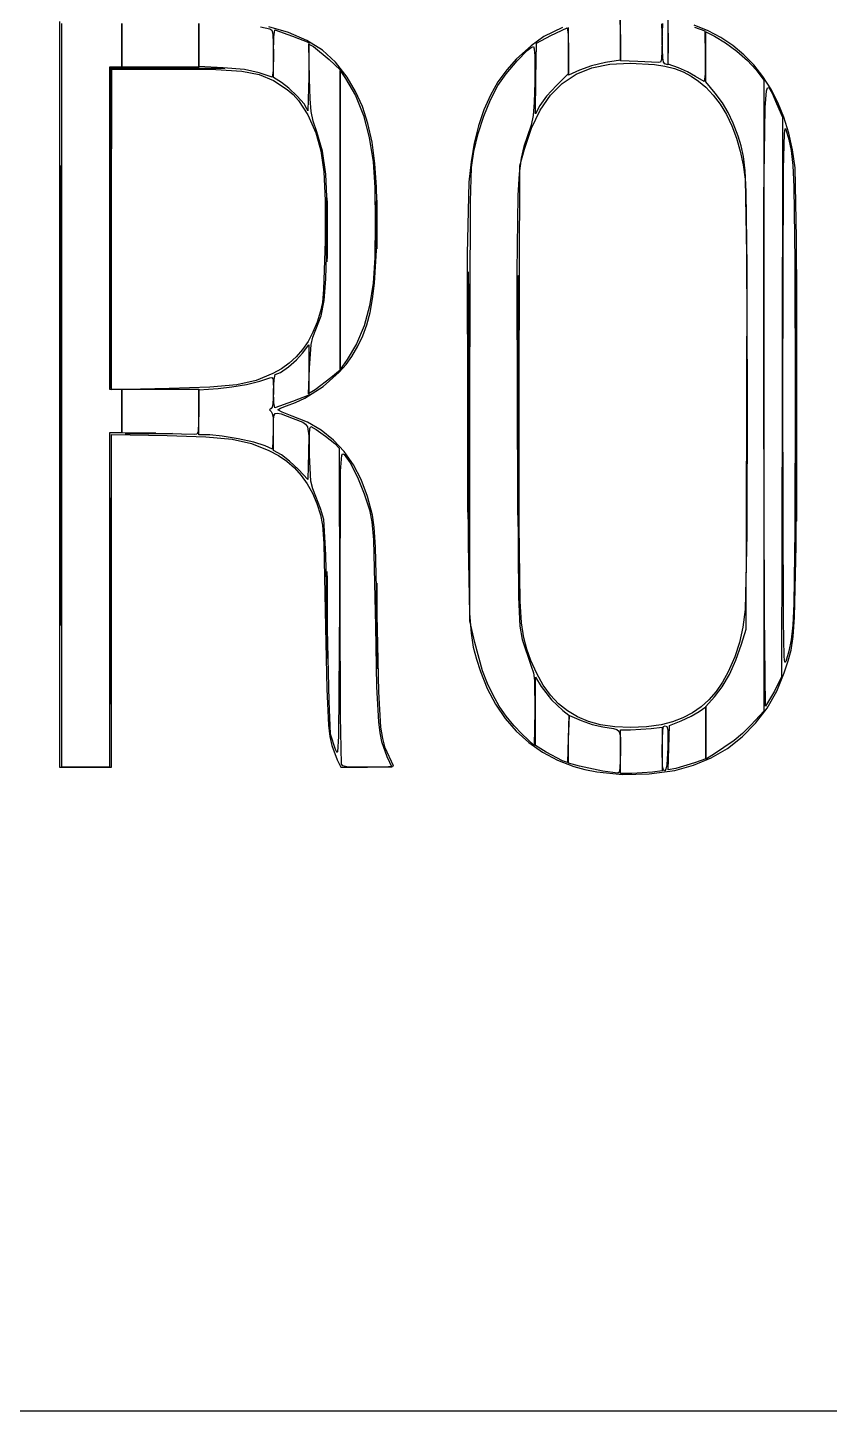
# Model space of a CAD drawing. Extents: x 0 to 1058, y 0 to 353.
# Drawn here: x 270.1 to 406.2, y 0 to 235 of the extents above; entities that cross this region are included whole.
import ezdxf

# ---------------------------------------------------------------- set-up
doc = ezdxf.new("R2010")
doc.units = 0

msp = doc.modelspace()

# ---------------------------------------------------------------- linework, layer by layer
at = {"layer": 'Layer 1'}
for p, q in [((275.51907, 236.00803), (275.519, 172.685)), ((275.872, 172.509), (275.872, 235.656)), ((286.10236, 231.9519), (286.103, 235.656)), ((286.103, 235.656), (286.103, 231.952)), ((299.156, 235.656), (299.156, 231.952)), ((299.156, 232), (299.156, 235.656)), ((309.624216, 235.090967), (311.23864, 234.73657)), ((314.38717, 234.14713), (311.064732, 235.106993)), ((360.921983, 234.995941), (357.74117, 233.45501)), ((361.95044, 230.918), (361.95, 234.968)), ((370.660612, 236.249424), (370.76945, 233.07905)), ((370.769, 233.024), (370.769, 236.714)), ((377.718035, 235.625199), (377.8248, 232.61932)), ((377.82502, 232.68671), (377.925929, 235.660821)), ((378.783134, 235.626525), (378.88336, 232.48092)), ((378.883, 232.513), (378.883, 236.286)), ((385.634638, 234.415746), (383.284176, 235.360289)), ((383.3505, 235.03267), (385.05661, 234.39981)), ((311.23864, 234.73657), (311.563368, 234.505213)), ((311.563368, 234.505213), (311.750226, 233.890738)), ((311.750226, 233.890738), (311.85601, 230.51661)), ((311.856, 230.545), (311.911157, 233.407094)), ((311.911157, 233.407094), (312.04376, 234.59752)), ((312.04376, 234.59752), (315.04238, 233.51354)), ((317.513493, 232.784595), (314.38717, 234.14713)), ((315.04238, 233.51354), (317.85322, 232.42957)), ((320.142392, 231.118843), (317.513493, 232.784595)), ((357.74117, 233.45501), (355.574876, 231.86516)), ((356.4823, 232.30422), (358.95174, 233.61599)), ((358.95174, 233.61599), (361.68577, 234.9389)), ((361.68577, 234.9389), (361.87263, 233.804231)), ((361.87263, 233.804231), (361.95035, 231.0607)), ((370.76945, 233.07905), (370.769, 229.443)), ((370.769, 229.33384), (370.769, 233.024)), ((377.8248, 232.61932), (377.72348, 229.566386)), ((377.928075, 229.829095), (377.82502, 232.68671)), ((385.05661, 234.39981), (385.15571, 230.08873)), ((385.233, 230.014), (385.233, 234.259)), ((385.233, 234.259), (386.7323, 233.49628)), ((387.826963, 233.267338), (385.634638, 234.415746)), ((386.7323, 233.49628), (388.581066, 232.389013)), ((389.858323, 231.917675), (387.826963, 233.267338)), ((286.103, 228.247), (286.10236, 231.9519)), ((286.103, 231.952), (286.103, 228.247)), ((299.15511, 228.34416), (299.156, 232)), ((299.156, 231.952), (299.156, 228.247)), ((311.85601, 230.51661), (311.778285, 227.681978)), ((311.85537, 226.49214), (311.856, 230.545)), ((317.95558, 226.24019), (317.82037, 232.17033)), ((317.82037, 232.17033), (318.62107, 231.74181)), ((317.85322, 232.42957), (317.853, 226.634)), ((318.62107, 231.74181), (321.28316, 229.55286)), ((322.37978, 229.069004), (320.142392, 231.118843)), ((355.574876, 231.86516), (353.12479, 229.65854)), ((353.214731, 229.294832), (354.942571, 231.053655)), ((354.942571, 231.053655), (355.588456, 231.582441)), ((355.588456, 231.582441), (355.99668, 231.77567)), ((355.99668, 231.77567), (356.129388, 231.354364)), ((356.129388, 231.354364), (356.209809, 230.145069)), ((356.4047, 226.307), (356.4823, 232.30422)), ((361.94955, 226.86844), (361.95044, 230.918)), ((361.95035, 231.0607), (361.95, 227.172)), ((378.88336, 232.48092), (378.79516, 228.62822)), ((378.88316, 228.73971), (378.883, 232.513)), ((388.581066, 232.389013), (390.514384, 230.951312)), ((391.725885, 230.36937), (389.858323, 231.917675)), ((390.514384, 230.951312), (392.30367, 229.368641)), ((393.42682, 228.625033), (391.725885, 230.36937)), ((285.044, 228.247), (283.986, 228.247)), ((283.986, 228.247), (283.986, 200.907)), ((284.1589, 200.90757), (284.1619, 228.07147)), ((284.1619, 228.07147), (293.86329, 228.07947)), ((293.95366, 227.98533), (284.34264, 227.88319)), ((286.103, 228.247), (285.044, 228.247)), ((292.629, 228.247), (286.103, 228.247)), ((299.156, 228.247), (292.629, 228.247)), ((293.86329, 228.07947), (303.56468, 228.08747)), ((303.56468, 228.08747), (293.95366, 227.98533)), ((303.30025, 228.16002), (299.15511, 228.34416)), ((306.912158, 227.8513), (303.30025, 228.16002)), ((321.28316, 229.55286), (323.14456, 227.79243)), ((324.33157, 226.55421), (322.37978, 229.069004)), ((351.366983, 227.110036), (353.214731, 229.294832)), ((353.12479, 229.65854), (351.442716, 227.788455)), ((356.209809, 230.145069), (356.2027, 225.69026)), ((363.225797, 227.035029), (365.916491, 228.113095)), ((365.858313, 228.457384), (363.79977, 227.72564)), ((368.20949, 229.01293), (365.858313, 228.457384)), ((365.916491, 228.113095), (368.973821, 228.746168)), ((370.769, 229.443), (368.20949, 229.01293)), ((368.973821, 228.746168), (372.42081, 228.95302)), ((373.67941, 229.215), (370.769, 229.33384)), ((372.42081, 228.95302), (376.525291, 228.724567)), ((373.67966, 229.21536), (373.67941, 229.215)), ((377.20744, 229.0247), (373.67966, 229.21536)), ((376.525291, 228.724567), (378.299002, 228.428829)), ((377.537183, 229.09741), (377.20744, 229.0247)), ((377.72348, 229.566386), (377.537183, 229.09741)), ((378.064983, 229.122305), (377.928075, 229.829095)), ((378.266, 228.834), (378.064983, 229.122305)), ((378.79516, 228.62822), (378.266, 228.834)), ((378.266, 228.834), (378.266, 228.834)), ((378.299002, 228.428829), (379.915355, 228.00304)), ((380.5912, 228.12551), (378.88316, 228.73971)), ((379.915355, 228.00304), (381.395596, 227.440419)), ((382.150724, 227.442242), (380.5912, 228.12551)), ((385.15571, 230.08873), (385.144724, 227.04912)), ((385.233, 225.76846), (385.233, 230.014)), ((392.30367, 229.368641), (393.72034, 227.82646)), ((394.958299, 226.687277), (393.42682, 228.625033)), ((284.34264, 227.88319), (284.24904, 200.81309)), ((284.339, 200.6846), (284.339, 227.895)), ((284.339, 227.895), (295.0105, 227.89)), ((295.0105, 227.89), (302.024628, 227.825248)), ((302.024628, 227.825248), (306.482175, 227.562411)), ((306.482175, 227.562411), (309.404284, 226.985116)), ((309.38567, 227.2766), (306.912158, 227.8513)), ((309.38656, 227.27662), (309.38567, 227.2766)), ((311.59142, 226.53039), (309.38656, 227.27662)), ((309.404284, 226.985116), (311.8121, 225.97699)), ((311.778285, 227.681978), (311.59142, 226.53039)), ((311.8121, 225.97699), (314.186227, 224.482501)), ((313.17828, 225.65533), (311.85537, 226.49214)), ((314.463681, 224.654206), (313.17828, 225.65533)), ((317.853, 226.634), (317.67661, 220.83881)), ((318.056622, 222.878877), (317.95558, 226.24019)), ((323.14456, 227.79243), (323.144, 202.285)), ((323.14486, 202.3127), (323.144, 227.706)), ((323.144, 227.706), (324.07065, 226.34232)), ((324.07065, 226.34232), (325.747639, 223.413645)), ((325.757767, 224.142122), (324.33157, 226.55421)), ((349.959959, 225.728469), (348.672098, 223.467195)), ((349.95315, 225.1101), (351.366983, 227.110036)), ((351.442716, 227.788455), (349.959959, 225.728469)), ((356.2027, 225.69026), (356.10267, 222.243674)), ((356.32676, 220.31043), (356.4047, 226.307)), ((361.95, 227.172), (359.88661, 225.15233)), ((360.878719, 225.493195), (363.225797, 227.035029)), ((363.79977, 227.72564), (361.94955, 226.86844)), ((381.395596, 227.440419), (382.760972, 226.734185)), ((383.50162, 226.662), (382.150724, 227.442242)), ((382.760972, 226.734185), (384.032728, 225.877556)), ((383.5015, 226.66155), (383.50162, 226.662)), ((384.97932, 225.79496), (383.5015, 226.66155)), ((384.032728, 225.877556), (385.23211, 224.86375)), ((385.144724, 227.04912), (384.97932, 225.79496)), ((386.82004, 223.81999), (385.233, 225.76846)), ((393.72034, 227.82646), (395.11078, 226.06741)), ((396.317489, 224.558712), (394.958299, 226.687277)), ((395.11078, 226.06741), (395.111, 172.49)), ((314.186227, 224.482501), (315.198976, 223.591236)), ((315.881411, 223.300493), (314.463681, 224.654206)), ((315.198976, 223.591236), (316.112335, 222.58319)), ((317.027958, 222.01024), (315.881411, 223.300493)), ((325.747639, 223.413645), (327.09898, 220.055216)), ((326.931331, 221.542251), (325.757767, 224.142122)), ((348.672098, 223.467195), (347.57471, 220.993249)), ((348.681677, 222.680766), (349.95315, 225.1101)), ((358.209541, 223.311415), (357.075, 221.72154)), ((357.123317, 220.943132), (358.852233, 223.468821)), ((359.88661, 225.15233), (358.209541, 223.311415)), ((358.852233, 223.468821), (360.878719, 225.493195)), ((385.23211, 224.86375), (386.520748, 223.500576)), ((386.520748, 223.500576), (387.69404, 221.936262)), ((388.060376, 222.174701), (386.82004, 223.81999)), ((395.308396, 221.39235), (395.551937, 224.231484)), ((395.551937, 224.231484), (395.7247, 224.754957)), ((395.7247, 224.754957), (395.936757, 224.802825)), ((395.936757, 224.802825), (396.494658, 223.837116)), ((397.501562, 222.241951), (396.317489, 224.558712)), ((396.494658, 223.837116), (397.25744, 222.0651)), ((316.112335, 222.58319), (317.691336, 220.154454)), ((317.49981, 221.1995), (317.027958, 222.01024)), ((317.50022, 221.19947), (317.49981, 221.1995)), ((317.67661, 220.83881), (317.50022, 221.19947)), ((318.23319, 220.730859), (318.056622, 222.878877)), ((327.864606, 218.684684), (326.931331, 221.542251)), ((347.57471, 220.993249), (346.663373, 218.295245)), ((347.540571, 219.923589), (348.681677, 222.680766)), ((355.66895, 217.897357), (357.123317, 220.943132)), ((356.10267, 222.243674), (355.928931, 220.054569)), ((357.075, 221.72154), (356.32676, 220.31043)), ((387.69404, 221.936262), (388.744939, 220.187267)), ((389.05554, 220.541963), (388.060376, 222.174701)), ((395.117947, 205.987725), (395.308396, 221.39235)), ((397.25744, 222.0651), (398.29351, 219.78008)), ((398.507687, 219.739605), (397.501562, 222.241951)), ((317.691336, 220.154454), (319.02414, 217.07169)), ((318.582866, 219.094391), (318.23319, 220.730859)), ((319.20323, 217.26773), (318.582866, 219.094391)), ((327.09898, 220.055216), (328.112423, 216.303865)), ((328.569937, 215.49951), (327.864606, 218.684684)), ((346.574923, 216.960992), (347.540571, 219.923589)), ((355.928931, 220.054569), (355.585574, 218.412302)), ((388.744939, 220.187267), (389.6664, 218.270055)), ((389.907934, 218.730901), (389.05554, 220.541963)), ((390.71996, 216.55064), (389.907934, 218.730901)), ((398.29351, 219.78008), (398.20161, 172.24388)), ((399.333033, 217.054285), (398.507687, 219.739605)), ((319.02414, 217.07169), (319.898162, 214.049877)), ((320.168042, 213.959461), (319.20323, 217.26773)), ((328.112423, 216.303865), (328.77572, 212.19642)), ((345.82982, 213.9154), (346.574923, 216.960992)), ((346.663373, 218.295245), (345.933663, 215.3618)), ((354.97669, 216.60623), (354.366306, 214.792314)), ((354.46611, 214.31272), (355.66895, 217.897357)), ((355.585574, 218.412302), (354.97669, 216.60623)), ((389.6664, 218.270055), (390.451376, 216.201086)), ((390.451376, 216.201086), (391.09282, 213.996821)), ((391.247376, 214.892099), (390.71996, 216.55064)), ((398.44048, 210.96865), (398.594064, 216.955978)), ((398.594064, 216.955978), (398.710583, 217.803739)), ((398.710583, 217.803739), (398.780432, 217.836733)), ((398.780432, 217.836733), (398.85864, 217.6646)), ((398.85864, 217.6646), (399.352282, 215.969186)), ((399.974771, 214.188603), (399.333033, 217.054285)), ((319.898162, 214.049877), (320.40818, 210.472155)), ((320.738205, 210.076955), (320.168042, 213.959461)), ((329.059669, 211.916817), (328.569937, 215.49951)), ((345.933663, 215.3618), (345.38116, 212.181526)), ((345.481065, 211.214006), (345.82982, 213.9154)), ((353.67303, 211.49049), (354.46611, 214.31272)), ((354.366306, 214.792314), (353.904584, 212.819462)), ((391.09282, 213.996821), (391.583687, 211.673722)), ((391.644163, 213.095496), (391.247376, 214.892099)), ((399.352282, 215.969186), (399.727556, 214.094327)), ((399.727556, 214.094327), (400.000681, 211.565134)), ((400.43007, 211.14517), (399.974771, 214.188603)), ((275.732654, 210.988609), (275.74024, 211.558691)), ((275.74024, 211.558691), (275.748278, 211.467862)), ((275.748278, 211.467862), (275.784, 204.1708)), ((328.77572, 212.19642), (329.03453, 207.820785)), ((329.346145, 207.866694), (329.059669, 211.916817)), ((345.38116, 212.181526), (345.00144, 208.74304)), ((353.56349, 174.27239), (353.67303, 211.49049)), ((353.904584, 212.819462), (353.572913, 210.197874)), ((391.583687, 211.673722), (391.91693, 209.24825)), ((391.926998, 210.651991), (391.644163, 213.095496)), ((400.000681, 211.565134), (400.187878, 207.906716)), ((275.719025, 207.93065), (275.732654, 210.988609)), ((320.40818, 210.472155), (320.616833, 205.60225)), ((320.969488, 204.996511), (320.738205, 210.076955)), ((345.289852, 205.438925), (345.481065, 211.214006)), ((353.572913, 210.197874), (353.352684, 206.437751)), ((391.91693, 209.24825), (392.18478, 196.545401)), ((392.112559, 207.05274), (391.926998, 210.651991)), ((398.345, 172.509), (398.44048, 210.96865)), ((400.671306, 199.20242), (400.43007, 211.14517)), ((275.692, 172.509), (275.719025, 207.93065)), ((329.03453, 207.820785), (329.124047, 201.836311)), ((329.441711, 203.279229), (329.346145, 207.866694)), ((345.00144, 208.74304), (344.748514, 196.549577)), ((392.258565, 194.351634), (392.112559, 207.05274)), ((400.187878, 207.906716), (400.36936, 195.302647)), ((320.616833, 205.60225), (320.58676, 198.70389)), ((320.828, 200.5549), (320.860281, 205.52022)), ((320.860281, 205.52022), (320.895431, 206.047442)), ((320.895431, 206.047442), (320.93841, 205.07336)), ((320.91766, 198.09443), (320.969488, 204.996511)), ((320.93841, 205.07336), (320.93876, 196.25391)), ((329.2884, 201.61313), (329.32277, 205.331204)), ((329.32277, 205.331204), (329.359646, 205.671749)), ((329.359646, 205.671749), (329.40457, 204.858)), ((329.40457, 204.858), (329.40386, 198.15522)), ((345.193, 172.509), (345.289852, 205.438925)), ((353.352684, 206.437751), (353.172107, 193.542705)), ((395.111, 172.743), (395.117947, 205.987725)), ((275.784, 204.1708), (275.784, 140.8472)), ((323.14399, 176.92091), (323.144, 202.313)), ((323.144, 202.313), (323.14486, 202.3127)), ((323.144, 202.285), (323.144, 176.777)), ((329.35871, 198.08451), (329.441711, 203.279229)), ((283.986, 200.907), (283.986, 173.567)), ((284.15544, 173.74299), (284.15844, 200.90689)), ((284.24904, 200.81309), (284.15544, 173.74299)), ((284.15844, 200.90689), (284.1589, 200.90757)), ((284.33901, 173.47594), (284.339, 200.685)), ((284.339, 200.685), (284.339, 200.6846)), ((320.86068, 195.653465), (320.82796, 200.5549)), ((320.82796, 200.5549), (320.828, 200.5549)), ((329.124047, 201.836311), (329.043102, 195.872517)), ((329.321995, 197.832471), (329.28831, 201.61313)), ((329.28831, 201.61313), (329.2884, 201.61313)), ((320.58676, 198.70389), (320.343014, 190.471043)), ((320.743526, 192.322363), (320.91766, 198.09443)), ((328.985172, 191.544421), (329.35871, 198.08451)), ((329.3588, 197.424188), (329.321995, 197.832471)), ((329.40386, 198.15522), (329.3588, 197.424188)), ((400.67042, 170.39187), (400.671306, 199.20242)), ((320.895871, 195.195389), (320.86068, 195.653465)), ((320.93876, 196.25391), (320.895871, 195.195389)), ((329.043102, 195.872517), (328.79052, 191.55892)), ((344.748514, 196.549577), (344.76156, 169.15714)), ((392.18478, 196.545401), (392.27982, 172.746395)), ((400.36936, 195.302647), (400.40176, 172.483)), ((344.860925, 191.55182), (344.875002, 193.19579)), ((344.875002, 193.19579), (344.882836, 193.502266)), ((344.882836, 193.502266), (344.891134, 193.453433)), ((344.891134, 193.453433), (344.928, 189.53047)), ((353.172107, 193.542705), (353.21397, 170.21593)), ((353.342119, 192.552723), (353.349977, 192.849677)), ((353.349977, 192.849677), (353.358303, 192.802369)), ((353.358303, 192.802369), (353.3953, 189.0014)), ((392.2156, 170.92144), (392.258565, 194.351634)), ((400.599875, 191.9465), (400.613934, 193.624551)), ((400.613934, 193.624551), (400.621759, 193.937383)), ((400.621759, 193.937383), (400.63005, 193.887544)), ((400.63005, 193.887544), (400.6669, 189.8833)), ((320.343014, 190.471043), (320.136176, 188.273894)), ((320.450558, 188.6099), (320.743526, 192.322363)), ((328.79052, 191.55892), (328.167534, 187.733881)), ((328.667152, 188.894599), (328.985172, 191.544421)), ((344.833, 172.50897), (344.860925, 191.55182)), ((353.3, 172.509), (353.328, 190.95985)), ((353.328, 190.95985), (353.342119, 192.552723)), ((400.572, 172.509), (400.599875, 191.9465)), ((320.136176, 188.273894), (319.83748, 186.79659)), ((319.918238, 186.039552), (320.450558, 188.6099)), ((328.241664, 186.568054), (328.667152, 188.894599)), ((344.928, 189.53047), (344.928, 155.48737)), ((353.3953, 189.0014), (353.3953, 156.0167)), ((400.6669, 189.8833), (400.6669, 155.1347)), ((319.02605, 183.69383), (319.918238, 186.039552)), ((319.83748, 186.79659), (319.235255, 184.92913)), ((328.167534, 187.733881), (327.221107, 184.312339)), ((327.693732, 184.497135), (328.241664, 186.568054)), ((318.518527, 182.398958), (319.02605, 183.69383)), ((319.235255, 184.92913), (318.523378, 183.22706)), ((327.221107, 184.312339), (325.942667, 181.269387)), ((327.008381, 182.614189), (327.693732, 184.497135)), ((317.698107, 181.685485), (316.755696, 180.299512)), ((316.78242, 179.6588), (317.85259, 181.114)), ((318.523378, 183.22706), (317.698107, 181.685485)), ((317.85259, 181.114), (317.853, 176.837)), ((317.9391, 177.1351), (318.210344, 181.128547)), ((318.210344, 181.128547), (318.518527, 182.398958)), ((325.942667, 181.269387), (324.32364, 178.58012)), ((326.170636, 180.851565), (327.008381, 182.614189)), ((315.692403, 179.06425), (314.504484, 177.974804)), ((316.755696, 180.299512), (315.692403, 179.06425)), ((315.749484, 178.535527), (316.78242, 179.6588)), ((324.32364, 178.58012), (323.14399, 176.92091)), ((324.184878, 177.785157), (325.16552, 179.14161)), ((325.16552, 179.14161), (326.170636, 180.851565)), ((313.188194, 177.026282), (311.73979, 176.21379)), ((312.14766, 176.03612), (313.038357, 176.416421)), ((313.038357, 176.416421), (314.370214, 177.352145)), ((314.504484, 177.974804), (313.188194, 177.026282)), ((314.370214, 177.352145), (315.749484, 178.535527)), ((317.81062, 172.76563), (317.9391, 177.1351)), ((317.853, 176.837), (317.853, 172.56)), ((320.252577, 174.015869), (323.014861, 176.460285)), ((323.144, 176.777), (321.57917, 175.46896)), ((323.014861, 176.460285), (324.184878, 177.785157)), ((301.006248, 173.895203), (294.12859, 173.67589)), ((305.616336, 174.302281), (301.006248, 173.895203)), ((302.4192, 173.67961), (304.775598, 173.937888)), ((304.775598, 173.937888), (307.263901, 174.373611)), ((308.885351, 175.030639), (305.616336, 174.302281)), ((307.263901, 174.373611), (309.534714, 174.915041)), ((311.73979, 176.21379), (308.885351, 175.030639)), ((309.534714, 174.915041), (311.23864, 175.49044)), ((311.23864, 175.49044), (311.570135, 175.55705)), ((311.570135, 175.55705), (311.756241, 175.287169)), ((311.756241, 175.287169), (311.85601, 173.10539)), ((311.85537, 173.2139), (311.94123, 175.207092)), ((311.94123, 175.207092), (312.14766, 176.03612)), ((317.170415, 172.029536), (320.252577, 174.015869)), ((321.57917, 175.46896), (318.91248, 173.46328)), ((353.52933, 150.454531), (353.56349, 174.27239)), ((275.519, 172.685), (275.519, 109.361)), ((275.719025, 137.087357), (275.692, 172.509)), ((275.692, 172.509), (275.692, 172.509)), ((275.872, 109.361), (275.872, 172.509)), ((283.986, 173.567), (285.044, 173.567)), ((294.12859, 173.67589), (284.33901, 173.47594)), ((285.044, 173.567), (286.103, 173.567)), ((286.103, 173.567), (286.103, 169.863)), ((286.103, 169.871), (286.103, 173.567)), ((286.103, 173.567), (292.629, 173.567)), ((292.629, 173.567), (299.156, 173.567)), ((299.156, 173.461), (302.4192, 173.67961)), ((299.156, 173.567), (299.156, 169.686)), ((299.156, 169.633), (299.156, 173.461)), ((311.85601, 173.10539), (311.747214, 171.061884)), ((311.85578, 173.21428), (311.85537, 173.2139)), ((311.910934, 171.221079), (311.85578, 173.21428)), ((317.853, 172.56), (315.04216, 171.47603)), ((315.60055, 171.277267), (317.170415, 172.029536)), ((318.91248, 173.46328), (317.81062, 172.76563)), ((344.833, 172.50887), (344.833, 172.50897)), ((344.860887, 153.466061), (344.833, 172.50887)), ((345.19303, 134.23177), (345.193, 172.509)), ((353.328, 154.058235), (353.3, 172.5091)), ((353.3, 172.5091), (353.3, 172.509)), ((392.27982, 172.746395), (392.19879, 148.929367)), ((395.198504, 135.230132), (395.111, 172.74318)), ((395.111, 172.74318), (395.111, 172.743)), ((395.111, 172.49), (395.111, 118.912)), ((398.20161, 172.24388), (398.10961, 124.70768)), ((398.421853, 134.213719), (398.345, 172.509)), ((398.345, 172.509), (398.345, 172.509)), ((400.40176, 172.483), (400.371989, 149.629861)), ((400.599875, 153.071504), (400.572, 172.509)), ((400.572, 172.509), (400.572, 172.509)), ((286.10236, 166.17631), (286.103, 169.871)), ((286.103, 169.863), (286.103, 166.159)), ((299.156, 169.686), (299.051569, 166.326421)), ((299.15511, 165.80599), (299.156, 169.633)), ((311.41503, 170.27228), (311.156436, 170.064392)), ((311.156436, 170.064392), (311.42963, 169.77207)), ((311.609589, 170.513839), (311.41503, 170.27228)), ((311.42963, 169.77207), (311.632893, 169.456853)), ((311.747214, 171.061884), (311.609589, 170.513839)), ((311.632893, 169.456853), (311.756121, 168.825133)), ((312.04354, 170.39205), (311.910934, 171.221079)), ((311.943864, 169.127211), (312.148385, 169.432625)), ((315.04216, 171.47603), (312.04354, 170.39205)), ((312.148385, 169.432625), (312.525875, 169.498202)), ((312.525875, 169.498202), (313.127365, 169.356469)), ((312.56081, 170.06289), (313.001232, 170.346115)), ((313.28568, 169.662916), (312.56081, 170.06289)), ((313.001232, 170.346115), (314.06012, 170.72246)), ((313.127365, 169.356469), (315.20647, 168.58117)), ((315.02845, 169.00588), (313.28568, 169.662916)), ((314.06012, 170.72246), (315.60055, 171.277267)), ((353.21397, 170.21593), (353.421874, 138.271305)), ((392.09809, 132.82144), (392.2156, 170.92144)), ((400.572975, 146.982983), (400.67042, 170.39187)), ((311.756121, 168.825133), (311.78241, 166.42288)), ((311.8578, 166.44669), (311.86128, 168.549434)), ((311.86128, 168.549434), (311.943864, 169.127211)), ((317.613835, 167.938391), (315.02845, 169.00588)), ((315.20647, 168.58117), (316.812811, 167.940065)), ((316.812811, 167.940065), (317.287217, 167.61529)), ((317.287217, 167.61529), (317.58922, 167.182045)), ((317.58922, 167.182045), (317.816329, 165.673177)), ((319.940628, 166.582572), (317.613835, 167.938391)), ((317.941763, 165.889523), (318.022878, 166.87073)), ((318.022878, 166.87073), (318.15212, 167.21692)), ((318.15212, 167.21692), (319.07653, 166.711771)), ((344.76156, 169.15714), (344.878906, 147.191282)), ((285.044, 166.159), (283.986, 166.159)), ((283.986, 166.159), (283.986, 137.76)), ((284.339, 137.627), (284.339, 165.894)), ((284.339, 165.894), (293.7758, 165.7037)), ((286.103, 166.159), (285.044, 166.159)), ((291.835, 166.07), (286.10236, 166.17631)), ((286.673639, 166.023871), (287.4257, 166.06907)), ((287.038199, 165.986852), (286.673639, 166.023871)), ((290.6889, 165.95265), (287.038199, 165.986852)), ((287.4257, 166.06907), (293.95209, 166.06907)), ((287.4257, 166.06907), (287.4257, 166.06907)), ((294.339596, 165.98686), (290.6889, 165.95265)), ((291.83587, 166.06939), (291.835, 166.07)), ((298.36225, 165.88426), (291.83587, 166.06939)), ((293.7758, 165.7037), (300.358775, 165.491843)), ((293.95209, 166.06907), (294.704156, 166.023879)), ((294.704156, 166.023879), (294.339596, 165.98686)), ((298.815273, 165.909486), (298.36225, 165.88426)), ((299.051569, 166.326421), (298.815273, 165.909486)), ((301.0072, 165.80099), (299.15511, 165.80599)), ((300.358775, 165.491843), (304.823375, 165.086516)), ((303.134166, 165.615438), (301.0072, 165.80099)), ((305.855762, 165.15413), (303.134166, 165.615438)), ((304.823375, 165.086516), (308.088388, 164.352264)), ((308.512278, 164.548004), (305.855762, 165.15413)), ((310.444, 163.928), (308.512278, 164.548004)), ((311.78241, 166.42288), (311.67965, 163.39496)), ((311.8608, 163.15972), (311.8578, 166.44669)), ((317.816329, 165.673177), (317.77477, 162.77953)), ((317.93944, 162.36623), (317.941763, 165.889523)), ((319.07653, 166.711771), (320.679206, 165.564048)), ((322.011749, 164.934818), (319.940628, 166.582572)), ((320.679206, 165.564048), (322.231034, 164.325338)), ((323.830113, 162.991525), (322.011749, 164.934818)), ((308.088388, 164.352264), (311.0726, 163.15363)), ((311.67965, 163.39496), (310.444, 163.928)), ((311.0726, 163.15363), (312.664484, 162.304527)), ((313.1823, 162.40544), (311.8608, 163.15972)), ((312.664484, 162.304527), (314.107191, 161.316952)), ((314.581561, 161.368904), (313.1823, 162.40544)), ((317.77477, 162.77953), (317.67597, 158.22083)), ((318.19981, 157.949891), (317.93944, 162.36623)), ((322.231034, 164.325338), (323.0029, 163.54723)), ((323.0029, 163.54723), (323.0594, 136.87803)), ((323.233396, 159.628275), (323.437764, 162.380631)), ((323.437764, 162.380631), (323.6073, 162.612295)), ((323.6073, 162.612295), (323.83215, 162.4706)), ((325.398637, 160.749089), (323.830113, 162.991525)), ((323.83215, 162.4706), (324.859299, 161.032635)), ((314.107191, 161.316952), (315.404434, 160.186274)), ((316.09, 159.936), (314.581561, 161.368904)), ((315.404434, 160.186274), (316.559929, 158.90786)), ((317.67597, 158.22083), (316.09, 159.936)), ((324.859299, 161.032635), (326.087656, 158.616254)), ((326.72024, 158.203906), (325.398637, 160.749089)), ((316.559929, 158.90786), (317.577389, 157.47708)), ((317.577389, 157.47708), (318.46053, 155.889302)), ((318.50617, 156.643086), (318.19981, 157.949891)), ((323.14486, 136.7848), (323.233396, 159.628275)), ((326.087656, 158.616254), (327.259121, 155.785759)), ((327.797839, 155.352371), (326.72024, 158.203906)), ((284.196539, 154.84085), (284.20448, 155.096515)), ((284.20448, 155.096515), (284.212894, 155.055784)), ((318.46053, 155.889302), (319.213065, 154.139896)), ((319.02412, 155.32618), (318.50617, 156.643086)), ((319.814274, 153.283163), (319.02412, 155.32618)), ((327.259121, 155.785759), (328.11559, 153.10545)), ((328.63435, 152.19088), (327.797839, 155.352371)), ((344.928, 155.48737), (344.891092, 151.56444)), ((353.3953, 156.0167), (353.358303, 152.215726)), ((400.6669, 155.1347), (400.63005, 151.130469)), ((284.154, 137.584), (284.182275, 153.46945)), ((284.182275, 153.46945), (284.196539, 154.84085)), ((284.212894, 155.055784), (284.2503, 151.7833)), ((319.213065, 154.139896), (319.83871, 152.22423)), ((320.36457, 151.44563), (319.814274, 153.283163)), ((328.11559, 153.10545), (328.537798, 151.026458)), ((344.874958, 151.822089), (344.860887, 153.466061)), ((353.342119, 152.465367), (353.328, 154.058235)), ((400.613934, 151.393459), (400.599875, 153.071504)), ((284.2503, 151.7833), (284.2503, 123.3847)), ((319.83871, 152.22423), (320.153595, 150.503847)), ((320.153595, 150.503847), (320.371603, 147.388961)), ((320.713368, 145.411495), (320.36457, 151.44563)), ((328.537798, 151.026458), (328.800891, 147.991884)), ((328.947737, 150.111255), (328.63435, 152.19088)), ((344.882791, 151.515611), (344.874958, 151.822089)), ((344.891092, 151.56444), (344.882791, 151.515611)), ((353.349977, 152.168415), (353.342119, 152.465367)), ((353.358303, 152.215726), (353.349977, 152.168415)), ((353.729376, 137.56929), (353.52933, 150.454531)), ((400.621759, 151.080628), (400.613934, 151.393459)), ((400.63005, 151.130469), (400.621759, 151.080628)), ((329.171168, 146.74673), (328.947737, 150.111255)), ((392.19879, 148.929367), (391.93843, 136.17245)), ((400.371989, 149.629861), (400.191116, 137.105337)), ((320.371603, 147.388961), (320.68608, 133.17423)), ((328.800891, 147.991884), (329.14789, 133.34995)), ((329.49701, 132.82068), (329.171168, 146.74673)), ((344.878906, 147.191282), (345.141685, 135.496477)), ((400.338324, 134.862414), (400.572975, 146.982983)), ((321.01583, 132.82113), (320.713368, 145.411495)), ((320.833, 135.291), (320.864155, 141.967856)), ((320.864155, 141.967856), (320.879814, 142.530669)), ((320.879814, 142.530669), (320.897755, 142.602635)), ((320.897755, 142.602635), (320.93875, 141.17745)), ((320.93875, 141.17745), (320.93852, 129.18295)), ((275.784, 140.8472), (275.748278, 133.55014)), ((329.2995, 133.35067), (329.330581, 139.961393)), ((329.330581, 139.961393), (329.34626, 140.532097)), ((329.34626, 140.532097), (329.364237, 140.621539)), ((329.364237, 140.621539), (329.40535, 139.25969)), ((329.40535, 139.25969), (329.40535, 127.44169)), ((275.732654, 134.029396), (275.719025, 137.087357)), ((283.986, 137.76), (283.986, 109.361)), ((284.182275, 121.698528), (284.154, 137.584)), ((284.154, 137.584), (284.154, 137.584)), ((284.339, 109.361), (284.339, 137.627)), ((323.0594, 136.87803), (322.897566, 114.612793)), ((323.207763, 118.041004), (323.14486, 136.7848)), ((353.421874, 138.271305), (353.659753, 133.320036)), ((353.974283, 133.891771), (353.729376, 137.56929)), ((400.191116, 137.105337), (400.001098, 133.490265)), ((275.74024, 133.459313), (275.732654, 134.029396)), ((320.833, 135.29095), (320.833, 135.291)), ((320.86389, 128.54902), (320.833, 135.29095)), ((345.141685, 135.496477), (345.396752, 132.148948)), ((346.0109, 130.5276), (345.19303, 134.23177)), ((391.93843, 136.17245), (391.546575, 133.133869)), ((395.40888, 119.73488), (395.198504, 135.230132)), ((398.569699, 128.125839), (398.421853, 134.213719)), ((400.099772, 131.545127), (400.338324, 134.862414)), ((275.748278, 133.55014), (275.74024, 133.459313)), ((320.68608, 133.17423), (320.883416, 122.653952)), ((321.282999, 120.602875), (321.01583, 132.82113)), ((329.14789, 133.34995), (329.351538, 123.030052)), ((329.3306, 126.739992), (329.2995, 133.35072)), ((329.2995, 133.35072), (329.2995, 133.35067)), ((329.70512, 122.181473), (329.49701, 132.82068)), ((345.396752, 132.148948), (345.771146, 129.747054)), ((353.659753, 133.320036), (354.09129, 131.05763)), ((354.346207, 131.345849), (353.974283, 133.891771)), ((391.546575, 133.133869), (390.986885, 130.547669)), ((391.30374, 130.24073), (392.09809, 132.82144)), ((400.001098, 133.490265), (399.721803, 130.986095)), ((345.771146, 129.747054), (346.292523, 127.750088)), ((347.349532, 125.725596), (346.0109, 130.5276)), ((354.09129, 131.05763), (355.58237, 126.51108)), ((354.867972, 129.397673), (354.346207, 131.345849)), ((355.5624, 127.51339), (354.867972, 129.397673)), ((390.986885, 130.547669), (390.182012, 128.130209)), ((390.360762, 127.578433), (391.30374, 130.24073)), ((399.24067, 127.416304), (399.743191, 129.261773)), ((399.721803, 130.986095), (399.336063, 129.102413)), ((399.743191, 129.261773), (400.099772, 131.545127)), ((320.897463, 127.843793), (320.86389, 128.54902)), ((320.93852, 129.18295), (320.897463, 127.843793)), ((329.40535, 127.44169), (329.364258, 126.079842)), ((346.292523, 127.750088), (346.98854, 125.61734)), ((356.539291, 125.282212), (355.5624, 127.51339)), ((390.182012, 128.130209), (389.05461, 125.59785)), ((389.254073, 125.14606), (390.360762, 127.578433)), ((398.5643, 125.41267), (399.24067, 127.416304)), ((398.682861, 127.232636), (398.569699, 128.125839)), ((398.750738, 127.184444), (398.682861, 127.232636)), ((398.82671, 127.3488), (398.750738, 127.184444)), ((399.336063, 129.102413), (398.82671, 127.3488)), ((329.346282, 126.169286), (329.3306, 126.739992)), ((329.364258, 126.079842), (329.346282, 126.169286)), ((346.98854, 125.61734), (348.122246, 122.731633)), ((348.176006, 123.578062), (347.349532, 125.725596)), ((355.58237, 126.51108), (355.977094, 125.413303)), ((355.977094, 125.413303), (356.187316, 124.120009)), ((356.306, 118.854), (356.306, 124.669)), ((356.306, 124.669), (357.31339, 123.10062)), ((357.638187, 123.317818), (356.539291, 125.282212)), ((388.030927, 123.035729), (389.254073, 125.14606)), ((389.05461, 125.59785), (388.070587, 123.796144)), ((398.10961, 124.70768), (396.90819, 122.31334)), ((397.284628, 122.294704), (398.5643, 125.41267)), ((284.2503, 123.3847), (284.212894, 120.112202)), ((320.883416, 122.653952), (321.18053, 116.51553)), ((329.351538, 123.030052), (329.641876, 117.078387)), ((330.066605, 116.163979), (329.70512, 122.181473)), ((348.122246, 122.731633), (349.522157, 120.070193)), ((349.113986, 121.586538), (348.176006, 123.578062)), ((356.187316, 124.120009), (356.22563, 118.92636)), ((357.31339, 123.10062), (359.018655, 120.829445)), ((358.869632, 121.610461), (357.638187, 123.317818)), ((386.981603, 122.204703), (385.776937, 120.815074)), ((386.73858, 121.33956), (388.030927, 123.035729)), ((388.070587, 123.796144), (386.981603, 122.204703)), ((396.90819, 122.31334), (395.40888, 119.73488)), ((395.654902, 119.42885), (397.284628, 122.294704)), ((284.196539, 120.327131), (284.182275, 121.698528)), ((284.20448, 120.071468), (284.196539, 120.327131)), ((284.212894, 120.112202), (284.20448, 120.071468)), ((321.54371, 115.00583), (321.282999, 120.602875)), ((350.168525, 119.741296), (349.113986, 121.586538)), ((349.522157, 120.070193), (351.176142, 117.645361)), ((360.244169, 120.150399), (358.869632, 121.610461)), ((359.018655, 120.829445), (360.99173, 119.00212)), ((361.772341, 118.927885), (360.244169, 120.150399)), ((385.776937, 120.815074), (384.445871, 119.6188)), ((385.233, 119.665), (386.73858, 121.33956)), ((323.359, 109.919), (323.207763, 118.041004)), ((351.344673, 118.03261), (350.168525, 119.741296)), ((351.176142, 117.645361), (353.072069, 115.469476)), ((352.647481, 116.450754), (351.344673, 118.03261)), ((356.22563, 118.92636), (356.12913, 113.06597)), ((356.30589, 113.03805), (356.306, 118.854)), ((360.99173, 119.00212), (361.97334, 118.23771)), ((363.464691, 117.933175), (361.772341, 118.927885)), ((361.97334, 118.23771), (361.87364, 114.19949)), ((361.95, 114.134), (362.08378, 118.18109)), ((362.08378, 118.18109), (364.11225, 117.32468)), ((365.331763, 117.156525), (363.464691, 117.933175)), ((381.361659, 117.772502), (379.587074, 117.105568)), ((381.03775, 117.25788), (382.760524, 118.05707)), ((382.977685, 118.607428), (381.361659, 117.772502)), ((382.760524, 118.05707), (384.12455, 118.85053)), ((384.445871, 119.6188), (382.977685, 118.607428)), ((384.12455, 118.85053), (385.23316, 119.63992)), ((385.233, 115.19), (385.233, 119.665)), ((385.23316, 119.63992), (385.233, 115.232)), ((395.111, 118.912), (392.92533, 116.57551)), ((393.701246, 116.838421), (395.654902, 119.42885)), ((321.18053, 116.51553), (321.412843, 114.562365)), ((329.641876, 117.078387), (329.868451, 115.188564)), ((329.868451, 115.188564), (330.175374, 113.728305)), ((330.382151, 114.234581), (330.066605, 116.163979)), ((354.082, 114.986), (352.647481, 116.450754)), ((353.072069, 115.469476), (355.197804, 113.554881)), ((364.11225, 117.32468), (365.968519, 116.651813)), ((367.3841, 116.58819), (365.331763, 117.156525)), ((365.968519, 116.651813), (367.77084, 116.23669)), ((367.38411, 116.58817), (367.3841, 116.58819)), ((369.786587, 116.234661), (367.38411, 116.58817)), ((367.77084, 116.23669), (369.589955, 115.974265)), ((369.589955, 115.974265), (370.126475, 115.792726)), ((372.47418, 116.118656), (369.786587, 116.234661)), ((370.126475, 115.792726), (370.470663, 115.4977)), ((370.470663, 115.4977), (370.664785, 115.029237)), ((370.769, 115.711), (372.44469, 115.714)), ((370.769, 112.007), (370.769, 115.711)), ((372.44469, 115.714), (375.97247, 115.93953)), ((375.181513, 116.239908), (372.47418, 116.118656)), ((377.64321, 116.59817), (375.181513, 116.239908)), ((375.97247, 115.93953), (377.82455, 116.16199)), ((379.587074, 117.105568), (377.64321, 116.59817)), ((377.82455, 116.16199), (377.825, 112.457)), ((377.825, 112.507), (377.925411, 115.691473)), ((377.925411, 115.691473), (378.090144, 116.267082)), ((378.090144, 116.267082), (378.36609, 116.41695)), ((378.36609, 116.41695), (378.640473, 116.277572)), ((378.640473, 116.277572), (378.790456, 115.731636)), ((378.790456, 115.731636), (378.80707, 112.65329)), ((378.959, 112.69), (379.05955, 116.45461)), ((379.05955, 116.45461), (381.03775, 117.25788)), ((385.233, 115.232), (385.233, 110.823)), ((385.23322, 110.71475), (385.233, 115.19)), ((391.449781, 114.546732), (393.701246, 116.838421)), ((392.92533, 116.57551), (391.471955, 115.099506)), ((321.412843, 114.562365), (321.725707, 113.072083)), ((322.384, 112.36), (321.54371, 115.00583)), ((321.725707, 113.072083), (322.66723, 110.63673)), ((322.897566, 114.612793), (322.71179, 111.966635)), ((330.175374, 113.728305), (331.1085, 111.21315)), ((330.828785, 112.67606), (330.382151, 114.234581)), ((356.12913, 113.06597), (354.082, 114.986)), ((355.197804, 113.554881), (357.541216, 111.913916)), ((358.15797, 111.9215), (356.30589, 113.03805)), ((361.87364, 114.19949), (361.77404, 110.16127)), ((361.95044, 110.08618), (361.95, 114.134)), ((370.664785, 115.029237), (370.751111, 114.327385)), ((370.751111, 114.327385), (370.76945, 111.98371)), ((390.079093, 113.8855), (386.55613, 111.51322)), ((388.926632, 112.577099), (391.449781, 114.546732)), ((391.471955, 115.099506), (390.079093, 113.8855)), ((322.569024, 111.906111), (322.38399, 112.36003)), ((322.38399, 112.36003), (322.384, 112.36)), ((322.645268, 111.856727), (322.569024, 111.906111)), ((322.71179, 111.966635), (322.645268, 111.856727)), ((322.66723, 110.63673), (323.27522, 109.36177)), ((332.23898, 109.62558), (330.828785, 112.67606)), ((331.1085, 111.21315), (331.92548, 109.36107)), ((357.541216, 111.913916), (360.090172, 110.558922)), ((360.892, 110.483), (358.15797, 111.9215)), ((360.090172, 110.558922), (362.83254, 109.50224)), ((361.77404, 110.16127), (360.892, 110.483)), ((370.76945, 111.98371), (370.671717, 109.128516)), ((370.769, 108.303), (370.769, 112.007)), ((370.769, 112.007), (370.769, 112.007)), ((377.919839, 109.469439), (377.825, 112.507)), ((377.825, 112.507), (377.825, 112.507)), ((377.825, 112.457), (377.825, 108.752)), ((378.80707, 112.65329), (378.625603, 109.752858)), ((378.85827, 108.92526), (378.959, 112.69)), ((383.169768, 109.697253), (386.15792, 110.952834)), ((385.233, 110.823), (383.35188, 110.11918)), ((386.55613, 111.51322), (385.23322, 110.71475)), ((386.15792, 110.952834), (388.926632, 112.577099)), ((275.519, 109.361), (279.929, 109.361)), ((279.929, 109.361), (275.872, 109.361)), ((279.929, 109.361), (284.339, 109.361)), ((283.986, 109.361), (279.929, 109.361)), ((323.27522, 109.36177), (327.825, 109.361)), ((323.630255, 109.635523), (323.35869, 109.91902)), ((323.35869, 109.91902), (323.359, 109.919)), ((324.314796, 109.465515), (323.630255, 109.635523)), ((327.749, 109.361), (324.314796, 109.465515)), ((331.92548, 109.36107), (327.749, 109.361)), ((327.825, 109.361), (330.998556, 109.43872)), ((330.998556, 109.43872), (332.23898, 109.62558)), ((363.81625, 109.54378), (361.95044, 110.08618)), ((362.83254, 109.50224), (364.729013, 108.984038)), ((367.785, 108.695), (363.81625, 109.54378)), ((364.729013, 108.984038), (366.764712, 108.587352)), ((366.764712, 108.587352), (371.117043, 108.163857)), ((370.32848, 108.34633), (367.78456, 108.69573)), ((367.78456, 108.69573), (367.785, 108.695)), ((370.535478, 108.517001), (370.32848, 108.34633)), ((370.671717, 109.128516), (370.535478, 108.517001)), ((372.66048, 108.30331), (370.769, 108.303)), ((371.117043, 108.163857), (375.616047, 108.242417)), ((376.18826, 108.52765), (372.66048, 108.30331)), ((375.616047, 108.242417), (379.98824, 108.83369)), ((377.825, 108.752), (376.18826, 108.52765)), ((378.055719, 108.866752), (377.919839, 109.469439)), ((378.26598, 108.74334), (378.055719, 108.866752)), ((378.470369, 109.028399), (378.26598, 108.74334)), ((378.625603, 109.752858), (378.470369, 109.028399)), ((380.1645, 109.17031), (378.85827, 108.92526)), ((379.98824, 108.83369), (379.9883, 108.83367)), ((379.9883, 108.83367), (383.169768, 109.697253)), ((383.35188, 110.11918), (380.1645, 109.17031)), ((529.167, 0.00023), (0, 0.00023))]:
    msp.add_line(p, q, dxfattribs=at)

doc.saveas('drawing.dxf')
